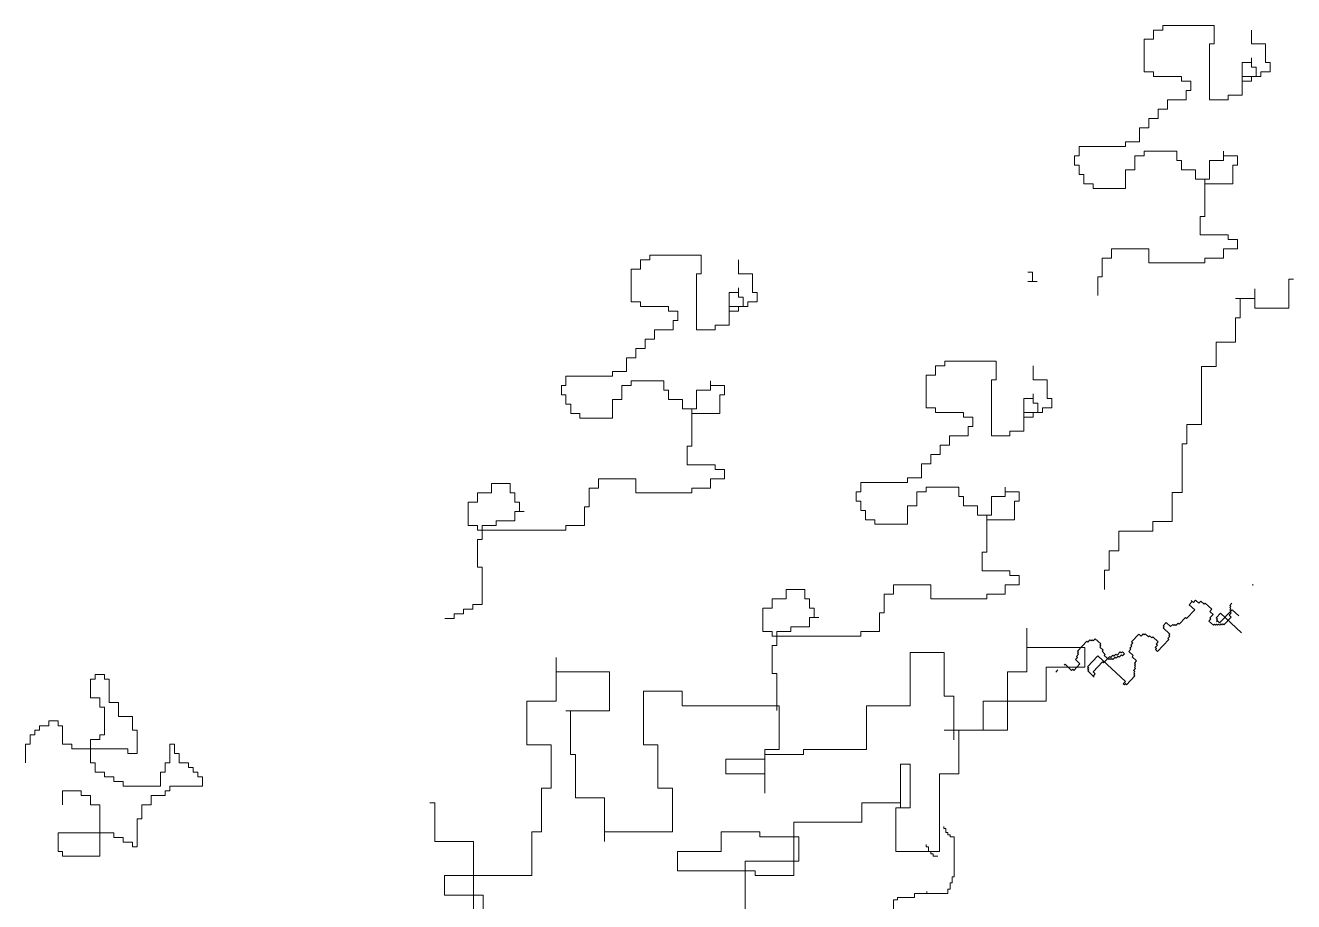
# Model space of a CAD drawing. Header units: millimetres. Extents: x 485872 to 486142, y -52344 to -52207.
# Drawn here: x 486102.2133 to 486102.4478, y -52330.1932 to -52330.0313 of the extents above; entities that cross this region are included whole.
import ezdxf

# ---------------------------------------------------------------- set-up
doc = ezdxf.new("R2010")
doc.units = ezdxf.units.MM
doc.header["$LTSCALE"] = 15

# ---------------------------------------------------------------- blocks, each defined once
blk = doc.blocks.new('sf')
at = {"color": 84, "lineweight": 5}
for p, q in [((18123.85, 471774.16), (18123.85, 471770.87)), ((18127.14, 471774.16), (18123.85, 471774.16)), ((18127.14, 471775.8), (18127.14, 471774.16)), ((18145.23, 471775.8), (18127.14, 471775.8)), ((18145.23, 471769.23), (18145.23, 471775.8)), ((18158.39, 471774.16), (18158.39, 471769.23)), ((18120.56, 471770.87), (18120.56, 471759.37)), ((18123.85, 471770.87), (18120.56, 471770.87)), ((18143.59, 471749.51), (18143.59, 471769.23)), ((18143.59, 471769.23), (18145.23, 471769.23)), ((18158.39, 471769.23), (18163.32, 471769.23)), ((18163.32, 471769.23), (18163.32, 471762.65)), ((18158.39, 471764.3), (18158.39, 471761.01)), ((18158.39, 471762.65), (18158.39, 471764.3)), ((18120.56, 471759.37), (18123.85, 471759.37)), ((18123.85, 471759.37), (18123.85, 471757.72)), ((18155.1, 471762.65), (18158.39, 471762.65)), ((18155.1, 471756.08), (18155.1, 471762.65)), ((18158.39, 471761.01), (18160.03, 471761.01)), ((18160.03, 471761.01), (18160.03, 471757.72)), ((18161.67, 471759.37), (18161.67, 471757.72)), ((18164.96, 471759.37), (18161.67, 471759.37)), ((18163.32, 471762.65), (18164.96, 471762.65)), ((18164.96, 471762.65), (18164.96, 471759.37)), ((18123.85, 471757.72), (18133.72, 471757.72)), ((18133.72, 471757.72), (18133.72, 471756.08)), ((18133.72, 471756.08), (18137.01, 471756.08)), ((18137.01, 471756.08), (18137.01, 471752.79)), ((18155.1, 471757.72), (18155.1, 471751.15)), ((18160.03, 471757.72), (18155.1, 471757.72)), ((18158.39, 471756.08), (18155.1, 471756.08)), ((18158.39, 471757.72), (18158.39, 471756.08)), ((18161.67, 471757.72), (18158.39, 471757.72)), ((18128.79, 471749.51), (18128.79, 471746.22)), ((18135.36, 471749.51), (18128.79, 471749.51)), ((18135.36, 471752.79), (18135.36, 471749.51)), ((18137.01, 471752.79), (18135.36, 471752.79)), ((18150.16, 471749.51), (18143.59, 471749.51)), ((18150.16, 471751.15), (18150.16, 471749.51)), ((18155.1, 471751.15), (18150.16, 471751.15)), ((18125.5, 471746.22), (18125.5, 471742.94)), ((18128.79, 471746.22), (18125.5, 471746.22)), ((18122.21, 471742.94), (18122.21, 471739.65)), ((18125.5, 471742.94), (18122.21, 471742.94)), ((18118.92, 471739.65), (18118.92, 471734.72)), ((18122.21, 471739.65), (18118.92, 471739.65)), ((18097.54, 471733.08), (18097.54, 471729.79)), ((18113.99, 471733.08), (18097.54, 471733.08)), ((18113.99, 471734.72), (18113.99, 471733.08)), ((18118.92, 471734.72), (18113.99, 471734.72)), ((18095.9, 471729.79), (18095.9, 471726.5)), ((18097.54, 471729.79), (18095.9, 471729.79)), ((18117.27, 471729.79), (18120.56, 471729.79)), ((18117.27, 471724.86), (18117.27, 471729.79)), ((18120.56, 471731.43), (18132.07, 471731.43)), ((18120.56, 471729.79), (18120.56, 471731.43)), ((18132.07, 471731.43), (18132.07, 471728.15)), ((18132.07, 471728.15), (18133.72, 471728.15)), ((18133.72, 471728.15), (18133.72, 471724.86)), ((18143.59, 471728.15), (18143.59, 471721.58)), ((18148.52, 471728.15), (18143.59, 471728.15)), ((18148.52, 471731.43), (18148.52, 471728.15)), ((18148.52, 471729.79), (18148.52, 471731.43)), ((18153.45, 471729.79), (18148.52, 471729.79)), ((18153.45, 471726.5), (18153.45, 471729.79)), ((18095.9, 471726.5), (18097.54, 471726.5)), ((18097.54, 471726.5), (18097.54, 471723.22)), ((18097.54, 471723.22), (18099.19, 471723.22)), ((18099.19, 471723.22), (18099.19, 471719.93)), ((18113.99, 471724.86), (18117.27, 471724.86)), ((18113.99, 471718.29), (18113.99, 471724.86)), ((18133.72, 471724.86), (18138.65, 471724.86)), ((18138.65, 471724.86), (18138.65, 471721.58)), ((18151.81, 471726.5), (18153.45, 471726.5)), ((18151.81, 471719.93), (18151.81, 471726.5)), ((18099.19, 471719.93), (18102.47, 471719.93)), ((18102.47, 471719.93), (18102.47, 471718.29)), ((18102.47, 471718.29), (18113.99, 471718.29)), ((18138.65, 471721.58), (18141.94, 471721.58)), ((18141.94, 471721.58), (18141.94, 471708.43)), ((18143.59, 471721.58), (18141.94, 471721.58)), ((18141.94, 471721.58), (18141.94, 471719.93)), ((18141.94, 471719.93), (18151.81, 471719.93)), ((18140.3, 471708.43), (18140.3, 471701.86)), ((18141.94, 471708.43), (18140.3, 471708.43)), ((18140.3, 471701.86), (18150.16, 471701.86)), ((18150.16, 471701.86), (18150.16, 471700.22)), ((18150.16, 471700.22), (18153.45, 471700.22)), ((18153.45, 471700.22), (18153.45, 471696.93)), ((18109.05, 471696.93), (18109.05, 471693.64)), ((18122.21, 471696.93), (18109.05, 471696.93)), ((18122.21, 471692), (18122.21, 471696.93)), ((18148.52, 471696.93), (18148.52, 471693.64)), ((18153.45, 471696.93), (18148.52, 471696.93)), ((17946.12, 471693.07), (17942.83, 471693.07)), ((17942.83, 471693.07), (17942.83, 471689.79)), ((17964.21, 471694.72), (17946.12, 471694.72)), ((17946.12, 471694.72), (17946.12, 471693.07)), ((17964.21, 471688.15), (17964.21, 471694.72)), ((17977.37, 471693.07), (17977.37, 471688.15)), ((18109.05, 471693.64), (18105.76, 471693.64)), ((18105.76, 471693.64), (18105.76, 471687.07)), ((18141.94, 471692), (18122.21, 471692)), ((18141.94, 471693.64), (18141.94, 471692)), ((18148.52, 471693.64), (18141.94, 471693.64)), ((17942.83, 471689.79), (17939.54, 471689.79)), ((17939.54, 471689.79), (17939.54, 471678.29)), ((17962.57, 471688.15), (17964.21, 471688.15)), ((17962.57, 471668.43), (17962.57, 471688.15)), ((17977.37, 471688.15), (17982.3, 471688.15)), ((17982.3, 471688.15), (17982.3, 471681.57)), ((18079.45, 471688.71), (18081.1, 471688.71)), ((18081.1, 471688.71), (18081.1, 471685.43)), ((18104.12, 471687.07), (18104.12, 471680.5)), ((18105.76, 471687.07), (18104.12, 471687.07)), ((17977.37, 471681.57), (17977.37, 471683.22)), ((17977.37, 471683.22), (17977.37, 471679.93)), ((18082.74, 471685.43), (18079.45, 471685.43)), ((18081.1, 471685.43), (18082.74, 471685.43)), ((18159.57, 471679.45), (18159.57, 471682.87)), ((18159.57, 471682.87), (18159.57, 471676.03)), ((18171.55, 471676.03), (18171.55, 471686.29)), ((18171.55, 471686.29), (18173.26, 471686.29)), ((17939.54, 471678.29), (17942.83, 471678.29)), ((17942.83, 471678.29), (17942.83, 471676.64)), ((17974.08, 471675), (17974.08, 471681.57)), ((17974.08, 471681.57), (17977.37, 471681.57)), ((17977.37, 471679.93), (17979.01, 471679.93)), ((17979.01, 471679.93), (17979.01, 471676.64)), ((17983.94, 471678.29), (17980.66, 471678.29)), ((17980.66, 471678.29), (17980.66, 471676.64)), ((17982.3, 471681.57), (17983.94, 471681.57)), ((17983.94, 471681.57), (17983.94, 471678.29)), ((18154.43, 471679.45), (18152.72, 471679.45)), ((18152.72, 471679.45), (18159.57, 471679.45)), ((18154.43, 471672.61), (18154.43, 471679.45)), ((17942.83, 471676.64), (17952.7, 471676.64)), ((17952.7, 471676.64), (17952.7, 471675)), ((17952.7, 471675), (17955.99, 471675)), ((17955.99, 471675), (17955.99, 471671.71)), ((17979.01, 471676.64), (17974.08, 471676.64)), ((17974.08, 471676.64), (17974.08, 471670.07)), ((17977.37, 471675), (17974.08, 471675)), ((17980.66, 471676.64), (17977.37, 471676.64)), ((17977.37, 471676.64), (17977.37, 471675)), ((18159.57, 471676.03), (18171.55, 471676.03)), ((17955.99, 471671.71), (17954.34, 471671.71)), ((17954.34, 471671.71), (17954.34, 471668.43)), ((17974.08, 471670.07), (17969.14, 471670.07)), ((17969.14, 471670.07), (17969.14, 471668.43)), ((18152.72, 471664.05), (18152.72, 471672.61)), ((18152.72, 471672.61), (18154.43, 471672.61)), ((17947.77, 471665.14), (17944.48, 471665.14)), ((17944.48, 471665.14), (17944.48, 471661.86)), ((17954.34, 471668.43), (17947.77, 471668.43)), ((17947.77, 471668.43), (17947.77, 471665.14)), ((17969.14, 471668.43), (17962.57, 471668.43)), ((17944.48, 471661.86), (17941.19, 471661.86)), ((17941.19, 471661.86), (17941.19, 471658.57)), ((18145.87, 471655.5), (18145.87, 471664.05)), ((18145.87, 471664.05), (18152.72, 471664.05)), ((17941.19, 471658.57), (17937.9, 471658.57)), ((17937.9, 471658.57), (17937.9, 471653.64)), ((18050.16, 471655.65), (18046.87, 471655.65)), ((18046.87, 471655.65), (18046.87, 471652.37)), ((18068.25, 471657.3), (18050.16, 471657.3)), ((18050.16, 471657.3), (18050.16, 471655.65)), ((18068.25, 471650.72), (18068.25, 471657.3)), ((18081.4, 471655.65), (18081.4, 471650.72)), ((18140.73, 471634.97), (18140.73, 471655.5)), ((18140.73, 471655.5), (18145.87, 471655.5)), ((17932.97, 471652), (17916.52, 471652)), ((17916.52, 471652), (17916.52, 471648.71)), ((17937.9, 471653.64), (17932.97, 471653.64)), ((17932.97, 471653.64), (17932.97, 471652)), ((18046.87, 471652.37), (18043.58, 471652.37)), ((18043.58, 471652.37), (18043.58, 471640.86)), ((17916.52, 471648.71), (17914.88, 471648.71)), ((17914.88, 471648.71), (17914.88, 471645.42)), ((17936.25, 471643.78), (17936.25, 471648.71)), ((17936.25, 471648.71), (17939.54, 471648.71)), ((17939.54, 471648.71), (17939.54, 471650.35)), ((17939.54, 471650.35), (17951.05, 471650.35)), ((17951.05, 471650.35), (17951.05, 471647.07)), ((17951.05, 471647.07), (17952.7, 471647.07)), ((17952.7, 471647.07), (17952.7, 471643.78)), ((17967.5, 471647.07), (17962.57, 471647.07)), ((17962.57, 471647.07), (17962.57, 471640.49)), ((17967.5, 471648.71), (17967.5, 471650.35)), ((17967.5, 471650.35), (17967.5, 471647.07)), ((17972.43, 471648.71), (17967.5, 471648.71)), ((17972.43, 471645.42), (17972.43, 471648.71)), ((18066.6, 471650.72), (18068.25, 471650.72)), ((18066.6, 471631.01), (18066.6, 471650.72)), ((18081.4, 471650.72), (18086.33, 471650.72)), ((18086.33, 471650.72), (18086.33, 471644.15)), ((17914.88, 471645.42), (17916.52, 471645.42)), ((17916.52, 471645.42), (17916.52, 471642.14)), ((17916.52, 471642.14), (17918.17, 471642.14)), ((17918.17, 471642.14), (17918.17, 471638.85)), ((17932.97, 471637.21), (17932.97, 471643.78)), ((17932.97, 471643.78), (17936.25, 471643.78)), ((17952.7, 471643.78), (17957.63, 471643.78)), ((17957.63, 471643.78), (17957.63, 471640.49)), ((17970.79, 471638.85), (17970.79, 471645.42)), ((17970.79, 471645.42), (17972.43, 471645.42)), ((18078.11, 471637.58), (18078.11, 471644.15)), ((18078.11, 471644.15), (18081.4, 471644.15)), ((18081.4, 471644.15), (18081.4, 471645.79)), ((18081.4, 471645.79), (18081.4, 471642.51)), ((18081.4, 471642.51), (18083.05, 471642.51)), ((18083.05, 471642.51), (18083.05, 471639.22)), ((18086.33, 471644.15), (18087.98, 471644.15)), ((18087.98, 471644.15), (18087.98, 471640.86)), ((17918.17, 471638.85), (17921.45, 471638.85)), ((17921.45, 471638.85), (17921.45, 471637.21)), ((17957.63, 471640.49), (17960.92, 471640.49)), ((17960.92, 471640.49), (17960.92, 471638.85)), ((17962.57, 471640.49), (17960.92, 471640.49)), ((17960.92, 471640.49), (17960.92, 471627.35)), ((17960.92, 471638.85), (17970.79, 471638.85)), ((18043.58, 471640.86), (18046.87, 471640.86)), ((18046.87, 471640.86), (18046.87, 471639.22)), ((18046.87, 471639.22), (18056.73, 471639.22)), ((18056.73, 471639.22), (18056.73, 471637.58)), ((18056.73, 471637.58), (18060.02, 471637.58)), ((18060.02, 471637.58), (18060.02, 471634.29)), ((18083.05, 471639.22), (18078.11, 471639.22)), ((18078.11, 471639.22), (18078.11, 471632.65)), ((18081.4, 471637.58), (18078.11, 471637.58)), ((18084.69, 471639.22), (18081.4, 471639.22)), ((18081.4, 471639.22), (18081.4, 471637.58)), ((18087.98, 471640.86), (18084.69, 471640.86)), ((18084.69, 471640.86), (18084.69, 471639.22)), ((17921.45, 471637.21), (17932.97, 471637.21)), ((18060.02, 471634.29), (18058.38, 471634.29)), ((18058.38, 471634.29), (18058.38, 471631.01)), ((18135.6, 471628.13), (18135.6, 471634.97)), ((18135.6, 471634.97), (18140.73, 471634.97)), ((18058.38, 471631.01), (18051.8, 471631.01)), ((18051.8, 471631.01), (18051.8, 471627.72)), ((18073.18, 471631.01), (18066.6, 471631.01)), ((18078.11, 471632.65), (18073.18, 471632.65)), ((18073.18, 471632.65), (18073.18, 471631.01)), ((17960.92, 471627.35), (17959.28, 471627.35)), ((17959.28, 471627.35), (17959.28, 471620.78)), ((18048.51, 471624.43), (18045.22, 471624.43)), ((18045.22, 471624.43), (18045.22, 471621.15)), ((18051.8, 471627.72), (18048.51, 471627.72)), ((18048.51, 471627.72), (18048.51, 471624.43)), ((18133.88, 471628.13), (18135.6, 471628.13)), ((18133.88, 471611.02), (18133.88, 471628.13)), ((17959.28, 471620.78), (17969.14, 471620.78)), ((17969.14, 471620.78), (17969.14, 471619.13)), ((18045.22, 471621.15), (18041.93, 471621.15)), ((18041.93, 471621.15), (18041.93, 471616.22)), ((17941.19, 471615.85), (17928.03, 471615.85)), ((17928.03, 471615.85), (17928.03, 471612.56)), ((17941.19, 471610.92), (17941.19, 471615.85)), ((17972.43, 471615.85), (17967.5, 471615.85)), ((17967.5, 471615.85), (17967.5, 471612.56)), ((17969.14, 471619.13), (17972.43, 471619.13)), ((17972.43, 471619.13), (17972.43, 471615.85)), ((18041.93, 471616.22), (18037, 471616.22)), ((18037, 471616.22), (18037, 471614.57)), ((17885.28, 471607.63), (17885.28, 471610.92)), ((17885.28, 471610.92), (17890.21, 471610.92)), ((17890.21, 471610.92), (17890.21, 471614.21)), ((17890.21, 471614.21), (17896.79, 471614.21)), ((17896.79, 471614.21), (17896.79, 471610.92)), ((17896.79, 471610.92), (17898.43, 471610.92)), ((17898.43, 471610.92), (17898.43, 471607.63)), ((17924.74, 471612.56), (17924.74, 471605.99)), ((17928.03, 471612.56), (17924.74, 471612.56)), ((17960.92, 471610.92), (17941.19, 471610.92)), ((17967.5, 471612.56), (17960.92, 471612.56)), ((17960.92, 471612.56), (17960.92, 471610.92)), ((18020.56, 471611.29), (18018.91, 471611.29)), ((18018.91, 471611.29), (18018.91, 471608)), ((18037, 471614.57), (18020.56, 471614.57)), ((18020.56, 471614.57), (18020.56, 471611.29)), ((18040.29, 471606.36), (18040.29, 471611.29)), ((18040.29, 471611.29), (18043.58, 471611.29)), ((18043.58, 471611.29), (18043.58, 471612.93)), ((18043.58, 471612.93), (18055.09, 471612.93)), ((18055.09, 471612.93), (18055.09, 471609.65)), ((18071.53, 471611.29), (18071.53, 471612.93)), ((18071.53, 471612.93), (18071.53, 471609.65)), ((18076.47, 471611.29), (18071.53, 471611.29)), ((18076.47, 471608), (18076.47, 471611.29)), ((18130.46, 471611.02), (18133.88, 471611.02)), ((18130.46, 471600.76), (18130.46, 471611.02)), ((17881.99, 471607.63), (17885.28, 471607.63)), ((17881.99, 471599.42), (17881.99, 471607.63)), ((17898.43, 471607.63), (17900.08, 471607.63)), ((17900.08, 471607.63), (17900.08, 471604.35)), ((18018.91, 471608), (18020.56, 471608)), ((18020.56, 471608), (18020.56, 471604.72)), ((18037, 471599.79), (18037, 471606.36)), ((18037, 471606.36), (18040.29, 471606.36)), ((18055.09, 471609.65), (18056.73, 471609.65)), ((18056.73, 471609.65), (18056.73, 471606.36)), ((18056.73, 471606.36), (18061.67, 471606.36)), ((18061.67, 471606.36), (18061.67, 471603.07)), ((18071.53, 471609.65), (18066.6, 471609.65)), ((18066.6, 471609.65), (18066.6, 471603.07)), ((18074.82, 471601.43), (18074.82, 471608)), ((18074.82, 471608), (18076.47, 471608)), ((17901.72, 471604.35), (17898.43, 471604.35)), ((17898.43, 471604.35), (17898.43, 471601.06)), ((17900.08, 471604.35), (17901.72, 471604.35)), ((17924.74, 471605.99), (17923.1, 471605.99)), ((17923.1, 471605.99), (17923.1, 471599.42)), ((18020.56, 471604.72), (18022.2, 471604.72)), ((18022.2, 471604.72), (18022.2, 471601.43)), ((18061.67, 471603.07), (18064.96, 471603.07)), ((18064.96, 471603.07), (18064.96, 471601.43)), ((18066.6, 471603.07), (18064.96, 471603.07)), ((18064.96, 471603.07), (18064.96, 471589.93)), ((17885.28, 471599.42), (17881.99, 471599.42)), ((17885.28, 471597.77), (17885.28, 471599.42)), ((17916.52, 471597.77), (17885.28, 471597.77)), ((17891.85, 471599.42), (17886.92, 471599.42)), ((17886.92, 471599.42), (17886.92, 471594.49)), ((17898.43, 471601.06), (17891.85, 471601.06)), ((17891.85, 471601.06), (17891.85, 471599.42)), ((17923.1, 471599.42), (17916.52, 471599.42)), ((17916.52, 471599.42), (17916.52, 471597.77)), ((18022.2, 471601.43), (18025.49, 471601.43)), ((18025.49, 471601.43), (18025.49, 471599.79)), ((18025.49, 471599.79), (18037, 471599.79)), ((18064.96, 471601.43), (18074.82, 471601.43)), ((18111.63, 471590.49), (18111.63, 471597.33)), ((18111.63, 471597.33), (18123.61, 471597.33)), ((18123.61, 471597.33), (18123.61, 471600.76)), ((18123.61, 471600.76), (18130.46, 471600.76)), ((17886.92, 471594.49), (17885.28, 471594.49)), ((17885.28, 471594.49), (17885.28, 471584.63)), ((18064.96, 471589.93), (18063.31, 471589.93)), ((18063.31, 471589.93), (18063.31, 471583.36)), ((18108.2, 471583.65), (18108.2, 471590.49)), ((18108.2, 471590.49), (18111.63, 471590.49)), ((17885.28, 471584.63), (17886.92, 471584.63)), ((17886.92, 471584.63), (17886.92, 471571.48)), ((18063.31, 471583.36), (18073.18, 471583.36)), ((18073.18, 471583.36), (18073.18, 471581.71)), ((18073.18, 471581.71), (18076.47, 471581.71)), ((18076.47, 471581.71), (18076.47, 471578.43)), ((18106.49, 471576.81), (18106.49, 471583.65)), ((18106.49, 471583.65), (18108.2, 471583.65)), ((17994.24, 471573.5), (17994.24, 471576.78)), ((17994.24, 471576.78), (18000.82, 471576.78)), ((18000.82, 471576.78), (18000.82, 471573.5)), ((18028.78, 471575.14), (18028.78, 471568.57)), ((18032.07, 471575.14), (18028.78, 471575.14)), ((18045.22, 471578.43), (18032.07, 471578.43)), ((18032.07, 471578.43), (18032.07, 471575.14)), ((18045.22, 471573.5), (18045.22, 471578.43)), ((18071.53, 471575.14), (18064.96, 471575.14)), ((18064.96, 471575.14), (18064.96, 471573.5)), ((18076.47, 471578.43), (18071.53, 471578.43)), ((18071.53, 471578.43), (18071.53, 471575.14)), ((18158.84, 471578.69), (18158.84, 471578.15)), ((17886.92, 471571.48), (17883.63, 471571.48)), ((17883.63, 471571.48), (17883.63, 471569.84)), ((17989.31, 471570.21), (17989.31, 471573.5)), ((17989.31, 471573.5), (17994.24, 471573.5)), ((18000.82, 471573.5), (18002.47, 471573.5)), ((18002.47, 471573.5), (18002.47, 471570.21)), ((18064.96, 471573.5), (18045.22, 471573.5)), ((18136.41, 471571.44), (18137.5, 471572.61)), ((18138.35, 471569.62), (18136.41, 471571.44)), ((18137.12, 471572.97), (18137.89, 471572.24)), ((18137.5, 471572.61), (18137.12, 471572.97)), ((18137.89, 471572.24), (18138.62, 471573.02)), ((18138.62, 471573.02), (18139.79, 471571.93)), ((18139.79, 471571.93), (18140.52, 471572.7)), ((18140.52, 471572.7), (18141.68, 471571.61)), ((18141.68, 471571.61), (18142.04, 471572)), ((18142.04, 471572), (18144.37, 471569.81)), ((18150.74, 471571.15), (18151.47, 471571.93)), ((18151.13, 471570.79), (18150.74, 471571.15)), ((18150.76, 471570.4), (18151.13, 471570.79)), ((18151.15, 471570.03), (18150.76, 471570.4)), ((17877.05, 471566.56), (17873.77, 471566.56)), ((17880.34, 471568.2), (17877.05, 471568.2)), ((17877.05, 471568.2), (17877.05, 471566.56)), ((17883.63, 471569.84), (17880.34, 471569.84)), ((17880.34, 471569.84), (17880.34, 471568.2)), ((17986.02, 471570.21), (17989.31, 471570.21)), ((17986.02, 471562), (17986.02, 471570.21)), ((18002.47, 471570.21), (18004.11, 471570.21)), ((18005.76, 471566.92), (18002.47, 471566.92)), ((18002.47, 471566.92), (18002.47, 471563.64)), ((18004.11, 471570.21), (18004.11, 471566.92)), ((18004.11, 471566.92), (18005.76, 471566.92)), ((18028.78, 471568.57), (18027.13, 471568.57)), ((18027.13, 471568.57), (18027.13, 471562)), ((18132.86, 471564.54), (18135.05, 471566.88)), ((18135.05, 471566.88), (18135.43, 471566.51)), ((18135.43, 471566.51), (18138.35, 471569.62)), ((18144.1, 471566.41), (18143.38, 471565.64)), ((18144.37, 471569.81), (18143.65, 471569.04)), ((18143.65, 471569.04), (18144.81, 471567.94)), ((18144.81, 471567.94), (18143.72, 471566.78)), ((18143.72, 471566.78), (18144.1, 471566.41)), ((18145.97, 471566.85), (18147.43, 471568.41)), ((18146.36, 471566.49), (18145.97, 471566.85)), ((18146, 471566.1), (18146.36, 471566.49)), ((18146.39, 471565.73), (18146, 471566.1)), ((18151.54, 471569.67), (18147.16, 471565.01)), ((18147.43, 471568.41), (18154.81, 471561.48)), ((18148.69, 471564.3), (18151.24, 471567.02)), ((18150.47, 471567.75), (18151.2, 471568.53)), ((18151.24, 471567.02), (18150.47, 471567.75)), ((18150.79, 471569.64), (18151.15, 471570.03)), ((18151.17, 471569.28), (18150.79, 471569.64)), ((18150.81, 471568.89), (18151.17, 471569.28)), ((18151.2, 471568.53), (18150.81, 471568.89)), ((18153.87, 471567.48), (18151.54, 471569.67)), ((17989.31, 471562), (17986.02, 471562)), ((17989.31, 471560.35), (17989.31, 471562)), ((17995.89, 471562), (17990.96, 471562)), ((17990.96, 471562), (17990.96, 471557.07)), ((18002.47, 471563.64), (17995.89, 471563.64)), ((17995.89, 471563.64), (17995.89, 471562)), ((18027.13, 471562), (18020.56, 471562)), ((18020.56, 471562), (18020.56, 471560.35)), ((18079.1, 471556.28), (18079.1, 471563.12)), ((18079.1, 471563.12), (18079.1, 471547.72)), ((18127.22, 471563.99), (18128.32, 471565.15)), ((18127.61, 471563.62), (18127.22, 471563.99)), ((18127.25, 471563.23), (18127.61, 471563.62)), ((18129.58, 471561.05), (18127.25, 471563.23)), ((18128.32, 471565.15), (18129.87, 471563.69)), ((18129.87, 471563.69), (18130.6, 471564.47)), ((18130.6, 471564.47), (18130.99, 471564.11)), ((18130.99, 471564.11), (18131.35, 471564.5)), ((18131.35, 471564.5), (18131.74, 471564.13)), ((18131.74, 471564.13), (18132.47, 471564.91)), ((18132.47, 471564.91), (18132.86, 471564.54)), ((18143.38, 471565.64), (18144.93, 471564.18)), ((18144.93, 471564.18), (18145.29, 471564.57)), ((18145.29, 471564.57), (18145.68, 471564.2)), ((18145.68, 471564.2), (18146.05, 471564.59)), ((18146.02, 471565.35), (18146.39, 471565.73)), ((18146.39, 471565.73), (18146.02, 471565.35)), ((18146.05, 471564.59), (18146.43, 471564.23)), ((18147.16, 471565.01), (18146.39, 471565.73)), ((18146.43, 471564.23), (18146.8, 471564.62)), ((18146.8, 471564.62), (18147.19, 471564.25)), ((18147.19, 471564.25), (18147.55, 471564.64)), ((18147.55, 471564.64), (18147.94, 471564.28)), ((18147.94, 471564.28), (18148.3, 471564.67)), ((18148.3, 471564.67), (18148.69, 471564.3)), ((18020.56, 471560.35), (17989.31, 471560.35)), ((17990.96, 471557.07), (17989.31, 471557.07)), ((17989.31, 471557.07), (17989.31, 471547.21)), ((18096.98, 471555.1), (18100.26, 471558.59)), ((18100.26, 471558.59), (18100.65, 471558.23)), ((18100.65, 471558.23), (18101.38, 471559.01)), ((18101.38, 471559.01), (18101.77, 471558.64)), ((18101.77, 471558.64), (18102.13, 471559.03)), ((18102.13, 471559.03), (18102.52, 471558.67)), ((18102.52, 471558.67), (18103.25, 471559.44)), ((18103.25, 471559.44), (18105.19, 471557.62)), ((18105.19, 471557.62), (18104.83, 471557.23)), ((18104.83, 471557.23), (18105.22, 471556.87)), ((18115.76, 471557.21), (18116.49, 471557.99)), ((18116.15, 471556.85), (18115.76, 471557.21)), ((18116.1, 471558.35), (18118.65, 471561.07)), ((18116.49, 471557.99), (18116.1, 471558.35)), ((18118.65, 471561.07), (18119.43, 471560.34)), ((18119.43, 471560.34), (18120.16, 471561.12)), ((18120.16, 471561.12), (18120.54, 471560.76)), ((18120.54, 471560.76), (18120.91, 471561.14)), ((18120.91, 471561.14), (18122.07, 471560.05)), ((18122.07, 471560.05), (18122.44, 471560.44)), ((18122.44, 471560.44), (18123.21, 471559.71)), ((18123.21, 471559.71), (18123.58, 471560.1)), ((18123.58, 471560.1), (18125.52, 471558.28)), ((18125.18, 471557.14), (18124.45, 471556.36)), ((18125.52, 471558.28), (18124.79, 471557.5)), ((18124.79, 471557.5), (18125.18, 471557.14)), ((18125.25, 471554.88), (18129.26, 471559.15)), ((18128.87, 471559.52), (18129.6, 471560.29)), ((18129.26, 471559.15), (18128.87, 471559.52)), ((18129.21, 471560.66), (18129.58, 471561.05)), ((18129.6, 471560.29), (18129.21, 471560.66)), ((17913.02, 471552.86), (17913.02, 471537.46)), ((17913.02, 471547.72), (17913.02, 471552.86)), ((18038.01, 471554.57), (18038.01, 471535.75)), ((18049.99, 471554.57), (18038.01, 471554.57)), ((18049.99, 471539.17), (18049.99, 471554.57)), ((18099.64, 471556.28), (18079.1, 471556.28)), ((18096.33, 471552.06), (18097.05, 471552.84)), ((18096.67, 471553.2), (18097.4, 471553.98)), ((18097.05, 471552.84), (18096.67, 471553.2)), ((18097.37, 471554.73), (18096.98, 471555.1)), ((18097.01, 471554.34), (18097.37, 471554.73)), ((18097.4, 471553.98), (18097.01, 471554.34)), ((18099.64, 471549.43), (18099.64, 471556.28)), ((18100.55, 471549.56), (18104.19, 471553.45)), ((18104.19, 471553.45), (18113.9, 471544.34)), ((18105.22, 471556.87), (18104.85, 471556.48)), ((18104.85, 471556.48), (18106.02, 471555.39)), ((18106.02, 471555.39), (18105.65, 471555)), ((18105.65, 471555), (18106.82, 471553.91)), ((18108.35, 471553.2), (18106.16, 471550.87)), ((18106.82, 471553.91), (18106.45, 471553.52)), ((18106.45, 471553.52), (18108.01, 471552.06)), ((18108.74, 471552.84), (18108.35, 471553.2)), ((18109.46, 471553.62), (18108.74, 471552.84)), ((18109.85, 471553.25), (18109.46, 471553.62)), ((18109.51, 471552.11), (18110.24, 471552.89)), ((18110.58, 471554.03), (18109.85, 471553.25)), ((18110.24, 471552.89), (18110.63, 471552.52)), ((18110.97, 471553.66), (18110.58, 471554.03)), ((18110.63, 471552.52), (18111.36, 471553.3)), ((18112.06, 471554.83), (18110.97, 471553.66)), ((18111.36, 471553.3), (18111.75, 471552.94)), ((18111.75, 471552.94), (18112.48, 471553.71)), ((18112.45, 471554.47), (18112.06, 471554.83)), ((18112.82, 471554.85), (18112.45, 471554.47)), ((18112.48, 471553.71), (18112.86, 471553.35)), ((18113.59, 471554.13), (18112.82, 471554.85)), ((18112.86, 471553.35), (18113.59, 471554.13)), ((18115.08, 471554.93), (18115.8, 471555.7)), ((18116.63, 471553.47), (18115.08, 471554.93)), ((18115.42, 471556.07), (18116.15, 471556.85)), ((18115.8, 471555.7), (18115.42, 471556.07)), ((18116.26, 471553.08), (18116.63, 471553.47)), ((18117.82, 471551.62), (18116.26, 471553.08)), ((18124.45, 471556.36), (18124.84, 471556)), ((18124.84, 471556), (18124.47, 471555.61)), ((18124.47, 471555.61), (18125.25, 471554.88)), ((18085.95, 471537.46), (18085.95, 471549.43)), ((18085.95, 471549.43), (18099.64, 471549.43)), ((18089.3, 471547.69), (18090.03, 471548.47)), ((18092.24, 471550.05), (18092.61, 471550.43)), ((18092.61, 471550.43), (18094.94, 471548.25)), ((18094.94, 471548.25), (18095.3, 471548.64)), ((18095.3, 471548.64), (18095.69, 471548.27)), ((18095.69, 471548.27), (18097.88, 471550.6)), ((18097.88, 471550.6), (18096.33, 471552.06)), ((18100.94, 471549.2), (18100.55, 471549.56)), ((18100.57, 471548.81), (18100.94, 471549.2)), ((18100.96, 471548.44), (18100.57, 471548.81)), ((18100.6, 471548.05), (18100.96, 471548.44)), ((18102.93, 471545.87), (18100.6, 471548.05)), ((18105.77, 471551.24), (18102.49, 471547.74)), ((18106.16, 471550.87), (18105.77, 471551.24)), ((18108.01, 471552.06), (18108.37, 471552.45)), ((18108.37, 471552.45), (18108.76, 471552.09)), ((18108.76, 471552.09), (18109.12, 471552.47)), ((18109.12, 471552.47), (18109.51, 471552.11)), ((18116.79, 471548.2), (18117.52, 471548.98)), ((18117.18, 471547.84), (18116.79, 471548.2)), ((18117.09, 471550.85), (18117.82, 471551.62)), ((18117.48, 471550.48), (18117.09, 471550.85)), ((18117.11, 471550.09), (18117.48, 471550.48)), ((18117.5, 471549.73), (18117.11, 471550.09)), ((18117.13, 471549.34), (18117.5, 471549.73)), ((18117.52, 471548.98), (18117.13, 471549.34)), ((17748.79, 471545.19), (17748.79, 471538.62)), ((17750.43, 471545.19), (17748.79, 471545.19)), ((17750.43, 471546.84), (17750.43, 471545.19)), ((17753.72, 471546.84), (17750.43, 471546.84)), ((17753.72, 471545.19), (17753.72, 471546.84)), ((17755.36, 471545.19), (17753.72, 471545.19)), ((17755.36, 471536.98), (17755.36, 471545.19)), ((17931.86, 471547.72), (17913.02, 471547.72)), ((17931.86, 471534.04), (17931.86, 471547.72)), ((17989.31, 471547.21), (17990.96, 471547.21)), ((17990.96, 471547.21), (17990.96, 471534.06)), ((18072.25, 471547.72), (18072.25, 471527.2)), ((18079.1, 471547.72), (18072.25, 471547.72)), ((18102.49, 471547.74), (18103.27, 471547.01)), ((18103.27, 471547.01), (18102.54, 471546.23)), ((18102.54, 471546.23), (18102.93, 471545.87)), ((18113.9, 471544.34), (18113.17, 471543.56)), ((18113.17, 471543.56), (18113.56, 471543.2)), ((18113.56, 471543.2), (18113.92, 471543.59)), ((18113.92, 471543.59), (18114.31, 471543.22)), ((18114.31, 471543.22), (18117.23, 471546.33)), ((18116.82, 471547.45), (18117.18, 471547.84)), ((18117.21, 471547.08), (18116.82, 471547.45)), ((18116.84, 471546.69), (18117.21, 471547.08)), ((18117.23, 471546.33), (18116.84, 471546.69)), ((17957.54, 471540.88), (17943.84, 471540.88)), ((17943.84, 471540.88), (17943.84, 471522.06)), ((17957.54, 471535.75), (17957.54, 471540.88)), ((18053.42, 471539.17), (18049.99, 471539.17)), ((18053.42, 471523.77), (18053.42, 471539.17)), ((17748.79, 471538.62), (17752.08, 471538.62)), ((17752.08, 471538.62), (17752.08, 471535.34)), ((17752.08, 471535.34), (17753.72, 471535.34)), ((17753.72, 471535.34), (17753.72, 471525.48)), ((17758.65, 471536.98), (17755.36, 471536.98)), ((17758.65, 471532.05), (17758.65, 471536.98)), ((17913.02, 471537.46), (17902.75, 471537.46)), ((17902.75, 471537.46), (17902.75, 471522.06)), ((17991.78, 471535.75), (17957.54, 471535.75)), ((17991.78, 471520.35), (17991.78, 471535.75)), ((18038.01, 471535.75), (18022.6, 471535.75)), ((18022.6, 471535.75), (18022.6, 471520.35)), ((18063.69, 471527.2), (18063.69, 471537.46)), ((18063.69, 471537.46), (18085.95, 471537.46)), ((17733.99, 471530.41), (17737.28, 471530.41)), ((17733.99, 471528.76), (17733.99, 471530.41)), ((17737.28, 471530.41), (17737.28, 471528.76)), ((17763.59, 471532.05), (17758.65, 471532.05)), ((17763.59, 471527.12), (17763.59, 471532.05)), ((17918.16, 471534.04), (17916.45, 471534.04)), ((17916.45, 471534.04), (17931.86, 471534.04)), ((17918.16, 471518.64), (17918.16, 471534.04)), ((17729.05, 471527.12), (17730.7, 471527.12)), ((17729.05, 471525.48), (17729.05, 471527.12)), ((17730.7, 471528.76), (17733.99, 471528.76)), ((17730.7, 471527.12), (17730.7, 471528.76)), ((17737.28, 471528.76), (17738.92, 471528.76)), ((17738.92, 471528.76), (17738.92, 471522.19)), ((17765.23, 471527.12), (17763.59, 471527.12)), ((17765.23, 471518.9), (17765.23, 471527.12)), ((18055.13, 471527.2), (18049.99, 471527.2)), ((18049.99, 471527.2), (18063.69, 471527.2)), ((18072.25, 471527.2), (18053.42, 471527.2)), ((18053.42, 471527.2), (18053.42, 471523.77)), ((18055.13, 471511.8), (18055.13, 471527.2)), ((17725.76, 471522.19), (17727.41, 471522.19)), ((17725.76, 471515.62), (17725.76, 471522.19)), ((17727.41, 471525.48), (17729.05, 471525.48)), ((17727.41, 471522.19), (17727.41, 471525.48)), ((17738.92, 471522.19), (17742.21, 471522.19)), ((17742.21, 471522.19), (17742.21, 471520.55)), ((17748.79, 471523.83), (17748.79, 471515.62)), ((17752.08, 471523.83), (17748.79, 471523.83)), ((17752.08, 471525.48), (17752.08, 471523.83)), ((17753.72, 471525.48), (17752.08, 471525.48)), ((17776.74, 471522.19), (17778.39, 471522.19)), ((17776.74, 471515.62), (17776.74, 471522.19)), ((17778.39, 471522.19), (17778.39, 471518.9)), ((17902.75, 471522.06), (17911.31, 471522.06)), ((17911.31, 471522.06), (17911.31, 471506.67)), ((17943.84, 471522.06), (17948.98, 471522.06)), ((17948.98, 471522.06), (17948.98, 471506.67)), ((17742.21, 471520.55), (17761.94, 471520.55)), ((17761.94, 471520.55), (17761.94, 471518.9)), ((17761.94, 471518.9), (17765.23, 471518.9)), ((17778.39, 471518.9), (17780.03, 471518.9)), ((17780.03, 471518.9), (17780.03, 471515.62)), ((17919.87, 471518.64), (17918.16, 471518.64)), ((17919.87, 471503.25), (17919.87, 471518.64)), ((17986.64, 471516.93), (17972.95, 471516.93)), ((17972.95, 471516.93), (17972.95, 471511.8)), ((17986.64, 471504.96), (17986.64, 471520.35)), ((17986.64, 471520.35), (17991.78, 471520.35)), ((18000.34, 471518.64), (17986.64, 471518.64)), ((17986.64, 471518.64), (17986.64, 471516.93)), ((18022.6, 471520.35), (18000.34, 471520.35)), ((18000.34, 471520.35), (18000.34, 471518.64)), ((17748.79, 471515.62), (17750.43, 471515.62)), ((17750.43, 471515.62), (17750.43, 471512.33)), ((17750.43, 471512.33), (17753.72, 471512.33)), ((17753.72, 471512.33), (17753.72, 471510.69)), ((17773.45, 471512.33), (17775.1, 471512.33)), ((17773.45, 471507.4), (17773.45, 471512.33)), ((17775.1, 471515.62), (17776.74, 471515.62)), ((17775.1, 471512.33), (17775.1, 471515.62)), ((17780.03, 471515.62), (17783.32, 471515.62)), ((17783.32, 471515.62), (17783.32, 471513.98)), ((17783.32, 471513.98), (17784.96, 471513.98)), ((17784.96, 471513.98), (17784.96, 471512.33)), ((17784.96, 471512.33), (17786.61, 471512.33)), ((17786.61, 471512.33), (17786.61, 471510.69)), ((18034.58, 471515.22), (18038.01, 471515.22)), ((18034.58, 471499.82), (18034.58, 471515.22)), ((18038.01, 471515.22), (18038.01, 471499.82)), ((17753.72, 471510.69), (17757.01, 471510.69)), ((17757.01, 471510.69), (17757.01, 471509.05)), ((17757.01, 471509.05), (17760.3, 471509.05)), ((17760.3, 471509.05), (17760.3, 471507.4)), ((17786.61, 471510.69), (17788.25, 471510.69)), ((17788.25, 471510.69), (17788.25, 471507.4)), ((17972.95, 471511.8), (17986.64, 471511.8)), ((17986.64, 471511.8), (17986.64, 471504.96)), ((18048.28, 471511.8), (18055.13, 471511.8)), ((18048.28, 471484.43), (18048.28, 471511.8)), ((17745.5, 471505.76), (17738.92, 471505.76)), ((17738.92, 471505.76), (17738.92, 471500.83)), ((17745.5, 471504.12), (17745.5, 471505.76)), ((17748.79, 471504.12), (17745.5, 471504.12)), ((17748.79, 471500.83), (17748.79, 471504.12)), ((17760.3, 471507.4), (17773.45, 471507.4)), ((17770.16, 471504.12), (17770.16, 471500.83)), ((17775.1, 471504.12), (17770.16, 471504.12)), ((17776.74, 471505.76), (17775.1, 471505.76)), ((17775.1, 471505.76), (17775.1, 471504.12)), ((17776.74, 471507.4), (17776.74, 471505.76)), ((17788.25, 471507.4), (17776.74, 471507.4)), ((17911.31, 471506.67), (17907.89, 471506.67)), ((17907.89, 471506.67), (17907.89, 471491.27)), ((17948.98, 471506.67), (17954.11, 471506.67)), ((17954.11, 471506.67), (17954.11, 471491.27)), ((17752.08, 471500.83), (17748.79, 471500.83)), ((17752.08, 471482.76), (17752.08, 471500.83)), ((17766.88, 471500.83), (17766.88, 471495.9)), ((17770.16, 471500.83), (17766.88, 471500.83)), ((17870.22, 471501.53), (17868.51, 471501.53)), ((17870.22, 471487.85), (17870.22, 471501.53)), ((17930.14, 471503.25), (17919.87, 471503.25)), ((17930.14, 471487.85), (17930.14, 471503.25)), ((18020.89, 471494.69), (18020.89, 471501.53)), ((18020.89, 471501.53), (18034.58, 471501.53)), ((18038.01, 471499.82), (18032.87, 471499.82)), ((18032.87, 471499.82), (18032.87, 471484.43)), ((18034.58, 471501.53), (18034.58, 471499.82)), ((17766.88, 471495.9), (17765.23, 471495.9)), ((17765.23, 471495.9), (17765.23, 471486.04)), ((17996.92, 471475.87), (17996.92, 471494.69)), ((17996.92, 471494.69), (18020.89, 471494.69)), ((17757.01, 471490.97), (17737.28, 471490.97)), ((17737.28, 471490.97), (17737.28, 471484.4)), ((17757.01, 471489.33), (17757.01, 471490.97)), ((17904.46, 471491.27), (17904.46, 471475.87)), ((17907.89, 471491.27), (17904.46, 471491.27)), ((17954.11, 471491.27), (17930.14, 471491.27)), ((17930.14, 471491.27), (17930.14, 471487.85)), ((17984.93, 471491.27), (17971.23, 471491.27)), ((17971.23, 471491.27), (17971.23, 471484.43)), ((17984.93, 471489.56), (17984.93, 471491.27)), ((18049.81, 471492.5), (18049.81, 471493.24)), ((18050.55, 471492.5), (18049.81, 471492.5)), ((18050.55, 471491.02), (18050.55, 471492.5)), ((18051.29, 471491.02), (18050.55, 471491.02)), ((18051.29, 471490.28), (18051.29, 471491.02)), ((18052.03, 471490.28), (18051.29, 471490.28)), ((18052.03, 471489.54), (18052.03, 471490.28)), ((17760.3, 471489.33), (17757.01, 471489.33)), ((17760.3, 471487.69), (17760.3, 471489.33)), ((17763.59, 471487.69), (17760.3, 471487.69)), ((17763.59, 471486.04), (17763.59, 471487.69)), ((17765.23, 471486.04), (17763.59, 471486.04)), ((17883.92, 471487.85), (17870.22, 471487.85)), ((17883.92, 471463.9), (17883.92, 471487.85)), ((17998.63, 471489.56), (17984.93, 471489.56)), ((17998.63, 471481.01), (17998.63, 471489.56)), ((18043.58, 471486.04), (18043.58, 471486.86)), ((18044.41, 471486.04), (18043.58, 471486.04)), ((18044.41, 471484.4), (18044.41, 471486.04)), ((18053.51, 471489.54), (18052.03, 471489.54)), ((18053.51, 471475.49), (18053.51, 471489.54)), ((17737.28, 471484.4), (17738.92, 471484.4)), ((17738.92, 471484.4), (17738.92, 471482.76)), ((17738.92, 471482.76), (17752.08, 471482.76)), ((17955.82, 471484.43), (17955.82, 471477.58)), ((17971.23, 471484.43), (17955.82, 471484.43)), ((17979.79, 471481.01), (17998.63, 471481.01)), ((17979.79, 471463.9), (17979.79, 471481.01)), ((18032.87, 471484.43), (18048.28, 471484.43)), ((18045.23, 471484.4), (18044.41, 471484.4)), ((18045.23, 471483.58), (18045.23, 471484.4)), ((18046.05, 471483.58), (18045.23, 471483.58)), ((18046.05, 471482.75), (18046.05, 471483.58)), ((18047.69, 471482.75), (18046.05, 471482.75)), ((17955.82, 471477.58), (17983.22, 471477.58)), ((17983.22, 471477.58), (17983.22, 471475.87)), ((17904.46, 471475.87), (17873.64, 471475.87)), ((17873.64, 471475.87), (17873.64, 471469.03)), ((17983.22, 471475.87), (17996.92, 471475.87)), ((18052.03, 471471.06), (18052.03, 471473.27)), ((18052.03, 471473.27), (18052.77, 471473.27)), ((18052.77, 471473.27), (18052.77, 471475.49)), ((18052.77, 471475.49), (18053.51, 471475.49)), ((17873.64, 471469.03), (17887.34, 471469.03)), ((17887.34, 471469.03), (17887.34, 471463.9)), ((18033.53, 471467.36), (18033.53, 471468.1)), ((18033.53, 471468.1), (18039.45, 471468.1)), ((18039.45, 471468.1), (18039.45, 471469.58)), ((18039.45, 471469.58), (18043.89, 471469.58)), ((18043.89, 471469.58), (18043.89, 471470.32)), ((18043.89, 471470.32), (18043.89, 471469.58)), ((18043.89, 471469.58), (18051.29, 471469.58)), ((18051.29, 471469.58), (18051.29, 471471.06)), ((18051.29, 471471.06), (18052.03, 471471.06)), ((18032.05, 471462.92), (18032.05, 471467.36)), ((18032.05, 471467.36), (18033.53, 471467.36))]:
    blk.add_line(p, q, dxfattribs=at)

msp = doc.modelspace()

# ---------------------------------------------------------------- block references
at = {"lineweight": 5, "xscale": 0.0005240255359560251, "yscale": 0.0005240255359560251, "zscale": 0.0005240255359560251}
msp.add_blockref('sf', (486092.92453, -52577.25383), dxfattribs=at)

doc.saveas('drawing.dxf')
